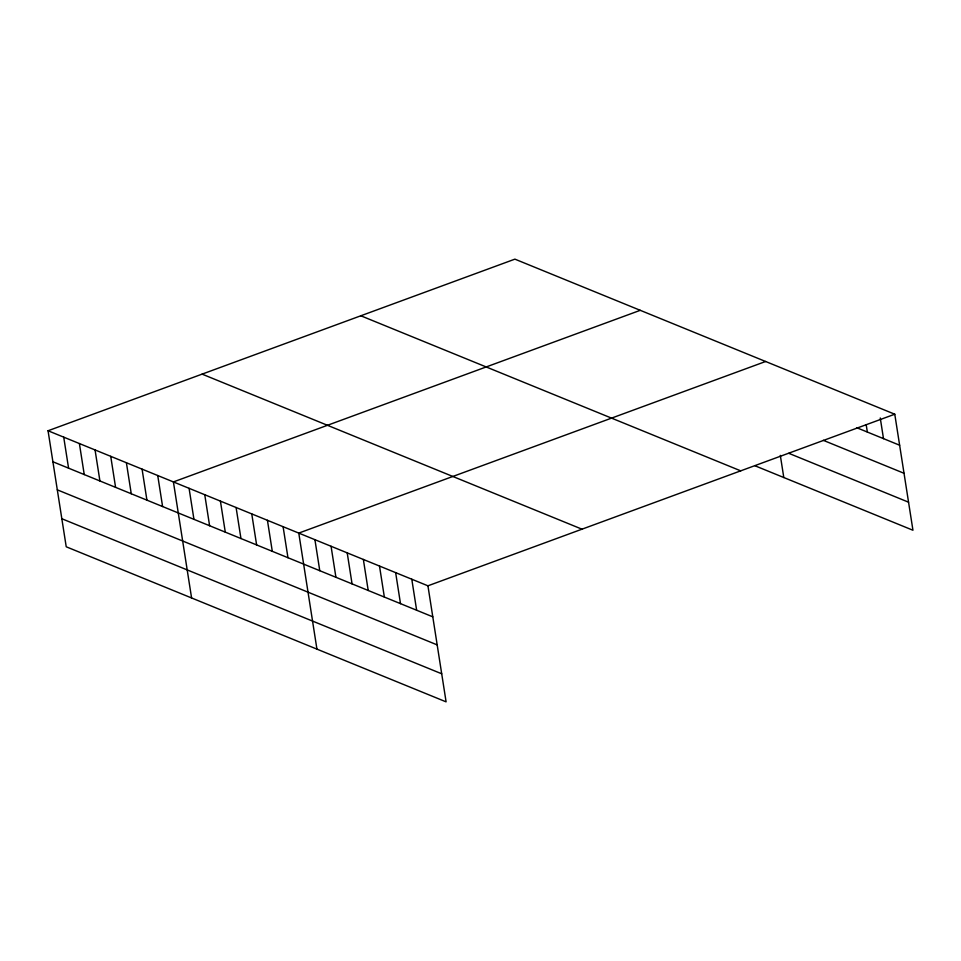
<?xml version="1.0" encoding="UTF-8"?>
<svg xmlns="http://www.w3.org/2000/svg" width="961" height="961" viewBox="0 0 961 961"><rect width="100%" height="100%" fill="white"/><g stroke="black" fill="none" stroke-linecap="round" stroke-linejoin="round"><path stroke-width="1.44" d="M48.05 430.756L427.933 585.814L446.096 701.854L66.225 546.785L48.05 430.756L514.904 259.146L894.775 414.215L912.95 530.244L755.058 465.797M640.254 310.319L173.412 481.917L191.587 597.958M765.617 361.492L298.775 533.091L316.938 649.131M427.933 585.814L894.775 414.215M856.587 427.657L899.64 445.231M823.301 440.33L904.025 473.28M788.813 453.316L908.553 502.195M360.843 315.785L740.715 470.842M202.11 374.129L581.994 529.187M52.903 461.773L432.786 616.83M57.3 489.834L437.183 644.891M61.828 518.736L441.712 673.793M880.252 417.963L883.495 438.636M866.185 424.666L867.351 432.054M780.32 455.382L783.792 477.533M411.788 579.219L416.642 610.247M395.644 572.636L400.497 603.652M379.499 566.041L384.352 597.057M363.354 559.446L368.207 590.474M347.209 552.863L352.062 583.88M331.065 546.268L335.918 577.297M314.92 539.686L319.773 570.702M283.099 526.7L287.964 557.716M267.434 520.297L272.287 551.326M251.758 513.907L256.623 544.923M236.094 507.504L240.947 538.532M220.417 501.113L225.282 532.13M204.753 494.711L209.606 525.739M189.077 488.32L193.942 519.336M157.736 475.527L162.601 506.543M142.072 469.124L146.925 500.152M126.396 462.734L131.261 493.75M110.731 456.331L115.584 487.359M95.055 449.94L99.92 480.956M79.391 443.55L84.244 474.566M63.714 437.147L68.579 468.175"/></g></svg>
